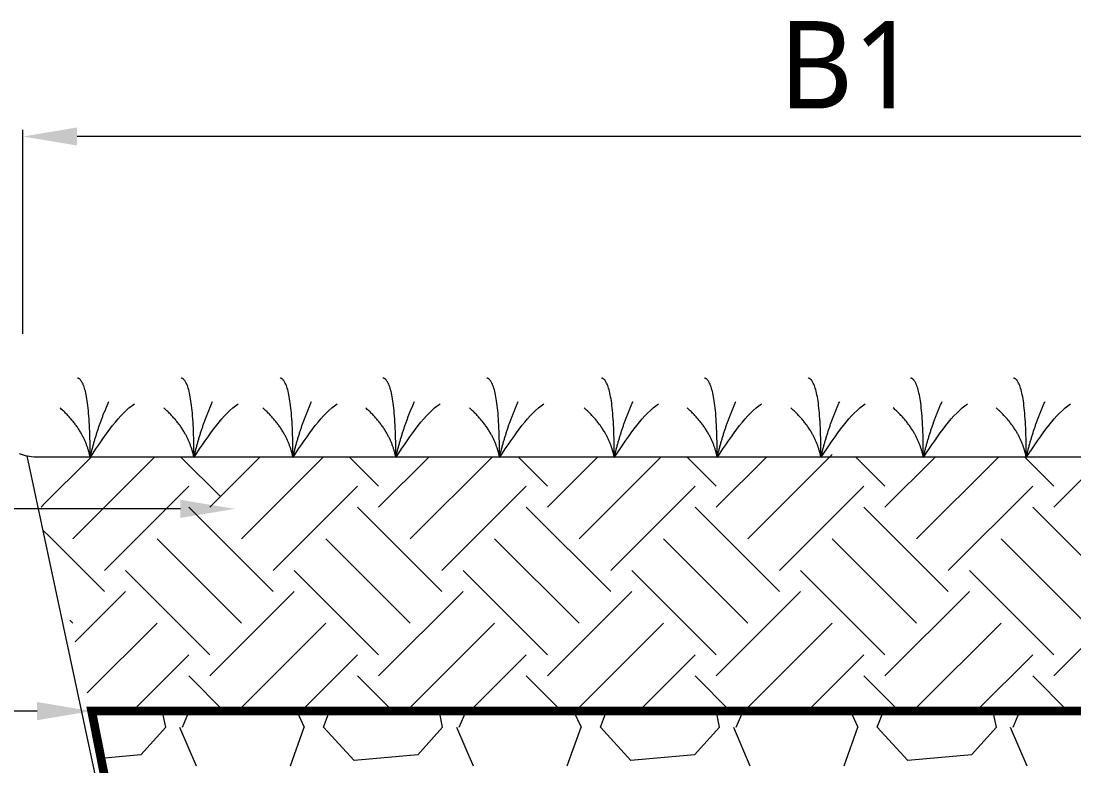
# Model space of a CAD drawing. Header units: millimetres. Extents: x 4229 to 8429, y -1187 to 1783.
# Drawn here: x 6125.7 to 6366.5, y 331.2 to 501.6 of the extents above; entities that cross this region are included whole.
import ezdxf

# ---------------------------------------------------------------- set-up
doc = ezdxf.new("R2010")
doc.units = ezdxf.units.MM
doc.styles.add('微軟正黑體-20', font='Microsoft JhengHei.ttf', dxfattribs={"height": 20})

msp = doc.modelspace()

# ---------------------------------------------------------------- linework, layer by layer
at = {"lineweight": 5}
for p, q in [((6126.09, 430.02), (6126.09, 476.73)), ((6498.58, 475.18), (6138.47, 475.18)), ((6168.88, 206.64), (6127.03, 402.09)), ((6129.06, 401.9), (6504.31, 401.9)), ((6162.11, 389.98), (6013.27, 389.98)), ((6129.34, 343.71), (6069.97, 343.71)), ((6317.43, 343.71), (6537.61, 343.71))]:
    msp.add_line(p, q, dxfattribs=at)
at = {"linetype": 'Continuous', "lineweight": 5}
for p, q in [((6291.88, 383.13), (6311.18, 402.43)), ((6130.52, 390.65), (6141.63, 401.76)), ((6137.47, 383.13), (6156.1, 401.76)), ((6171.25, 392.78), (6162.27, 401.76)), ((6168.84, 390.37), (6180.23, 401.76)), ((6176.08, 383.13), (6194.71, 401.76)), ((6207.44, 395.2), (6200.87, 401.76)), ((6207.44, 390.37), (6218.83, 401.76)), ((6214.68, 383.13), (6233.31, 401.76)), ((6246.04, 395.2), (6239.48, 401.76)), ((6246.04, 390.37), (6257.44, 401.76)), ((6253.28, 383.13), (6271.91, 401.76)), ((6284.65, 395.2), (6278.08, 401.76)), ((6284.65, 390.37), (6296.04, 401.76)), ((6323.25, 395.2), (6316.68, 401.76)), ((6323.25, 390.37), (6334.64, 401.76)), ((6330.49, 383.13), (6349.12, 401.76)), ((6361.85, 395.2), (6355.28, 401.76)), ((6361.85, 390.37), (6373.24, 401.76)), ((6144.71, 375.9), (6164.01, 395.2)), ((6183.31, 375.9), (6202.62, 395.2)), ((6221.92, 375.9), (6241.22, 395.2)), ((6260.52, 375.9), (6279.82, 395.2)), ((6299.12, 375.9), (6318.42, 395.2)), ((6337.72, 375.9), (6357.03, 395.2)), ((6130.24, 390.37), (6130.69, 390.82)), ((6183.31, 371.07), (6164.01, 390.37)), ((6221.92, 371.07), (6202.62, 390.37)), ((6260.52, 371.07), (6241.22, 390.37)), ((6299.12, 371.07), (6279.82, 390.37)), ((6337.72, 371.07), (6318.42, 390.37)), ((6376.33, 371.07), (6357.03, 390.37)), ((6132.22, 383.56), (6130.67, 385.12)), ((6144.71, 371.07), (6132.22, 383.56)), ((6176.08, 363.83), (6156.77, 383.13)), ((6214.68, 363.83), (6195.38, 383.13)), ((6253.28, 363.83), (6233.98, 383.13)), ((6291.88, 363.83), (6272.58, 383.13)), ((6330.49, 363.83), (6311.18, 383.13)), ((6369.09, 363.83), (6349.79, 383.13)), ((6168.84, 356.59), (6149.54, 375.9)), ((6207.44, 356.59), (6188.14, 375.9)), ((6246.04, 356.59), (6226.74, 375.9)), ((6284.65, 356.59), (6265.34, 375.9)), ((6323.25, 356.59), (6303.95, 375.9)), ((6361.85, 356.59), (6342.55, 375.9)), ((6138, 359.53), (6149.54, 371.07)), ((6168.84, 351.77), (6188.14, 371.07)), ((6207.44, 351.77), (6226.74, 371.07)), ((6246.04, 351.77), (6265.34, 371.07)), ((6284.65, 351.77), (6303.95, 371.07)), ((6323.25, 351.77), (6342.55, 371.07)), ((6361.85, 351.77), (6381.15, 371.07)), ((6137.47, 363.83), (6136.81, 364.5)), ((6140.81, 347.87), (6156.77, 363.83)), ((6176.08, 344.53), (6195.38, 363.83)), ((6214.68, 344.53), (6233.98, 363.83)), ((6253.28, 344.53), (6272.58, 363.83)), ((6291.88, 344.53), (6311.18, 363.83)), ((6330.49, 344.53), (6349.79, 363.83)), ((6151.13, 343.71), (6164.01, 356.59)), ((6189.73, 343.71), (6202.62, 356.59)), ((6228.33, 343.71), (6241.22, 356.59)), ((6266.94, 343.71), (6279.82, 356.59)), ((6305.54, 343.71), (6318.42, 356.59)), ((6344.14, 343.71), (6357.03, 356.59)), ((6172.07, 343.71), (6164.01, 351.77)), ((6210.67, 343.71), (6202.62, 351.77)), ((6249.28, 343.71), (6241.22, 351.77)), ((6287.88, 343.71), (6279.82, 351.77)), ((6326.48, 343.71), (6318.42, 351.77)), ((6365.08, 343.71), (6357.03, 351.77)), ((6157.59, 343.71), (6156.77, 344.53)), ((6196.2, 343.71), (6195.38, 344.53)), ((6234.8, 343.71), (6233.98, 344.53)), ((6273.4, 343.71), (6272.58, 344.53)), ((6312.01, 343.71), (6311.18, 344.53)), ((6350.61, 343.71), (6349.79, 344.53)), ((6158.12, 343.19), (6156.03, 343.71)), ((6158.75, 340.02), (6158.12, 343.19)), ((6162.55, 340.02), (6164.13, 343.71)), ((6188.71, 343.71), (6190.41, 340.02)), ((6194.85, 340.02), (6196.23, 343.71)), ((6221.44, 343.19), (6219.36, 343.71)), ((6222.08, 340.02), (6221.44, 343.19)), ((6225.88, 340.02), (6227.46, 343.71)), ((6252.04, 343.71), (6253.74, 340.02)), ((6258.18, 340.02), (6259.56, 343.71)), ((6284.77, 343.19), (6282.69, 343.71)), ((6285.41, 340.02), (6284.77, 343.19)), ((6289.21, 340.02), (6290.79, 343.71)), ((6315.37, 343.71), (6317.07, 340.02)), ((6321.5, 340.02), (6322.89, 343.71)), ((6348.1, 343.19), (6346.02, 343.71)), ((6348.74, 340.02), (6348.1, 343.19)), ((6352.54, 340.02), (6354.12, 343.71)), ((6158.75, 340.02), (6153.05, 333.69)), ((6161.92, 340.02), (6165.71, 331.16)), ((6187.25, 331.16), (6190.41, 340.02)), ((6201.81, 332.42), (6194.85, 340.02)), ((6222.08, 340.02), (6216.38, 333.69)), ((6225.24, 340.02), (6229.04, 331.16)), ((6250.58, 331.16), (6253.74, 340.02)), ((6265.14, 332.42), (6258.18, 340.02)), ((6285.41, 340.02), (6279.71, 333.69)), ((6288.57, 340.02), (6292.37, 331.16)), ((6313.91, 331.16), (6317.07, 340.02)), ((6328.47, 332.42), (6321.5, 340.02)), ((6348.74, 340.02), (6343.04, 333.69)), ((6351.9, 340.02), (6355.7, 331.16)), ((6153.05, 333.69), (6143.94, 332.9)), ((6216.38, 333.69), (6201.81, 332.42)), ((6279.71, 333.69), (6265.14, 332.42)), ((6343.04, 333.69), (6328.47, 332.42))]:
    msp.add_line(p, q, dxfattribs=at)
at = {"lineweight": 5, "const_width": 2}
msp.add_lwpolyline([(6464.42, 206.64), (6491.49, 343.71), (6141.81, 343.71), (6168.88, 206.64)], close=True, dxfattribs=at)
at = {"lineweight": 5}
msp.add_arc((6129.06, 411.9), 10, 247.5605, 270, dxfattribs=at)
for points, degree in [([(6141.47, 401.76), (6141.47, 419.22), (6138.56, 419.93)], 2), ([(6165.2, 401.76), (6165.2, 419.22), (6162.28, 419.93)], 2), ([(6187.84, 401.76), (6187.84, 419.22), (6184.92, 419.93)], 2), ([(6211.38, 401.76), (6211.38, 419.22), (6208.46, 419.93)], 2), ([(6235.1, 401.76), (6235.1, 419.22), (6232.19, 419.93)], 2), ([(6261.34, 401.76), (6261.34, 419.22), (6258.43, 419.93)], 2), ([(6284.88, 401.76), (6284.88, 419.22), (6281.97, 419.93)], 2), ([(6308.61, 401.76), (6308.61, 419.22), (6305.7, 419.93)], 2), ([(6332.03, 401.76), (6332.03, 419.22), (6329.12, 419.93)], 2), ([(6355.57, 401.76), (6355.57, 419.22), (6352.66, 419.93)], 2), ([(6141.47, 401.76), (6143.02, 408.45), (6145.76, 414.58)], 2), ([(6165.2, 401.76), (6166.75, 408.45), (6169.48, 414.58)], 2), ([(6187.84, 401.76), (6189.38, 408.45), (6192.12, 414.58)], 2), ([(6211.38, 401.76), (6212.93, 408.45), (6215.66, 414.58)], 2), ([(6235.1, 401.76), (6236.65, 408.45), (6239.39, 414.58)], 2), ([(6261.34, 401.76), (6262.89, 408.45), (6265.63, 414.58)], 2), ([(6284.88, 401.76), (6286.43, 408.45), (6289.17, 414.58)], 2), ([(6308.61, 401.76), (6310.16, 408.45), (6312.9, 414.58)], 2), ([(6332.03, 401.76), (6333.58, 408.45), (6336.32, 414.58)], 2), ([(6355.57, 401.76), (6357.12, 408.45), (6359.86, 414.58)], 2), ([(6141.47, 401.76), (6140.22, 408.1), (6134.57, 413.09)], 2), ([(6141.47, 401.76), (6144.98, 407.03), (6148.26, 411.78), (6151.59, 414.04)], 3), ([(6165.2, 401.76), (6163.95, 408.1), (6158.3, 413.09)], 2), ([(6165.2, 401.76), (6168.71, 407.03), (6171.98, 411.78), (6175.32, 414.04)], 3), ([(6187.84, 401.76), (6186.59, 408.1), (6180.93, 413.09)], 2), ([(6187.84, 401.76), (6191.35, 407.03), (6194.62, 411.78), (6197.95, 414.04)], 3), ([(6211.38, 401.76), (6210.13, 408.1), (6204.48, 413.09)], 2), ([(6211.38, 401.76), (6214.89, 407.03), (6218.16, 411.78), (6221.49, 414.04)], 3), ([(6235.1, 401.76), (6233.86, 408.1), (6228.2, 413.09)], 2), ([(6235.1, 401.76), (6238.62, 407.03), (6241.89, 411.78), (6245.22, 414.04)], 3), ([(6261.34, 401.76), (6260.09, 408.1), (6254.44, 413.09)], 2), ([(6261.34, 401.76), (6264.86, 407.03), (6268.13, 411.78), (6271.46, 414.04)], 3), ([(6284.88, 401.76), (6283.64, 408.1), (6277.98, 413.09)], 2), ([(6284.88, 401.76), (6288.4, 407.03), (6291.67, 411.78), (6295, 414.04)], 3), ([(6308.61, 401.76), (6307.36, 408.1), (6301.71, 413.09)], 2), ([(6308.61, 401.76), (6312.12, 407.03), (6315.4, 411.78), (6318.73, 414.04)], 3), ([(6332.03, 401.76), (6330.78, 408.1), (6325.13, 413.09)], 2), ([(6332.03, 401.76), (6335.55, 407.03), (6338.82, 411.78), (6342.15, 414.04)], 3), ([(6355.57, 401.76), (6354.33, 408.1), (6348.67, 413.09)], 2), ([(6355.57, 401.76), (6359.09, 407.03), (6362.36, 411.78), (6365.69, 414.04)], 3)]:
    msp.add_open_spline(points, degree=degree, dxfattribs=at)
for points in [[(6138.47, 477.25), (6138.47, 473.12), (6126.09, 475.18)], [(6162.11, 392.06), (6174.57, 389.98), (6162.11, 387.91)], [(6129.34, 345.79), (6141.81, 343.71), (6129.34, 341.63)]]:
    msp.add_solid(points, dxfattribs=at)

# ---------------------------------------------------------------- texts
at = {"lineweight": 5, "style": '微軟正黑體-20'}
msp.add_text('B1', height=20, dxfattribs=at).set_placement((6299.03, 481.6))

doc.saveas('drawing.dxf')
